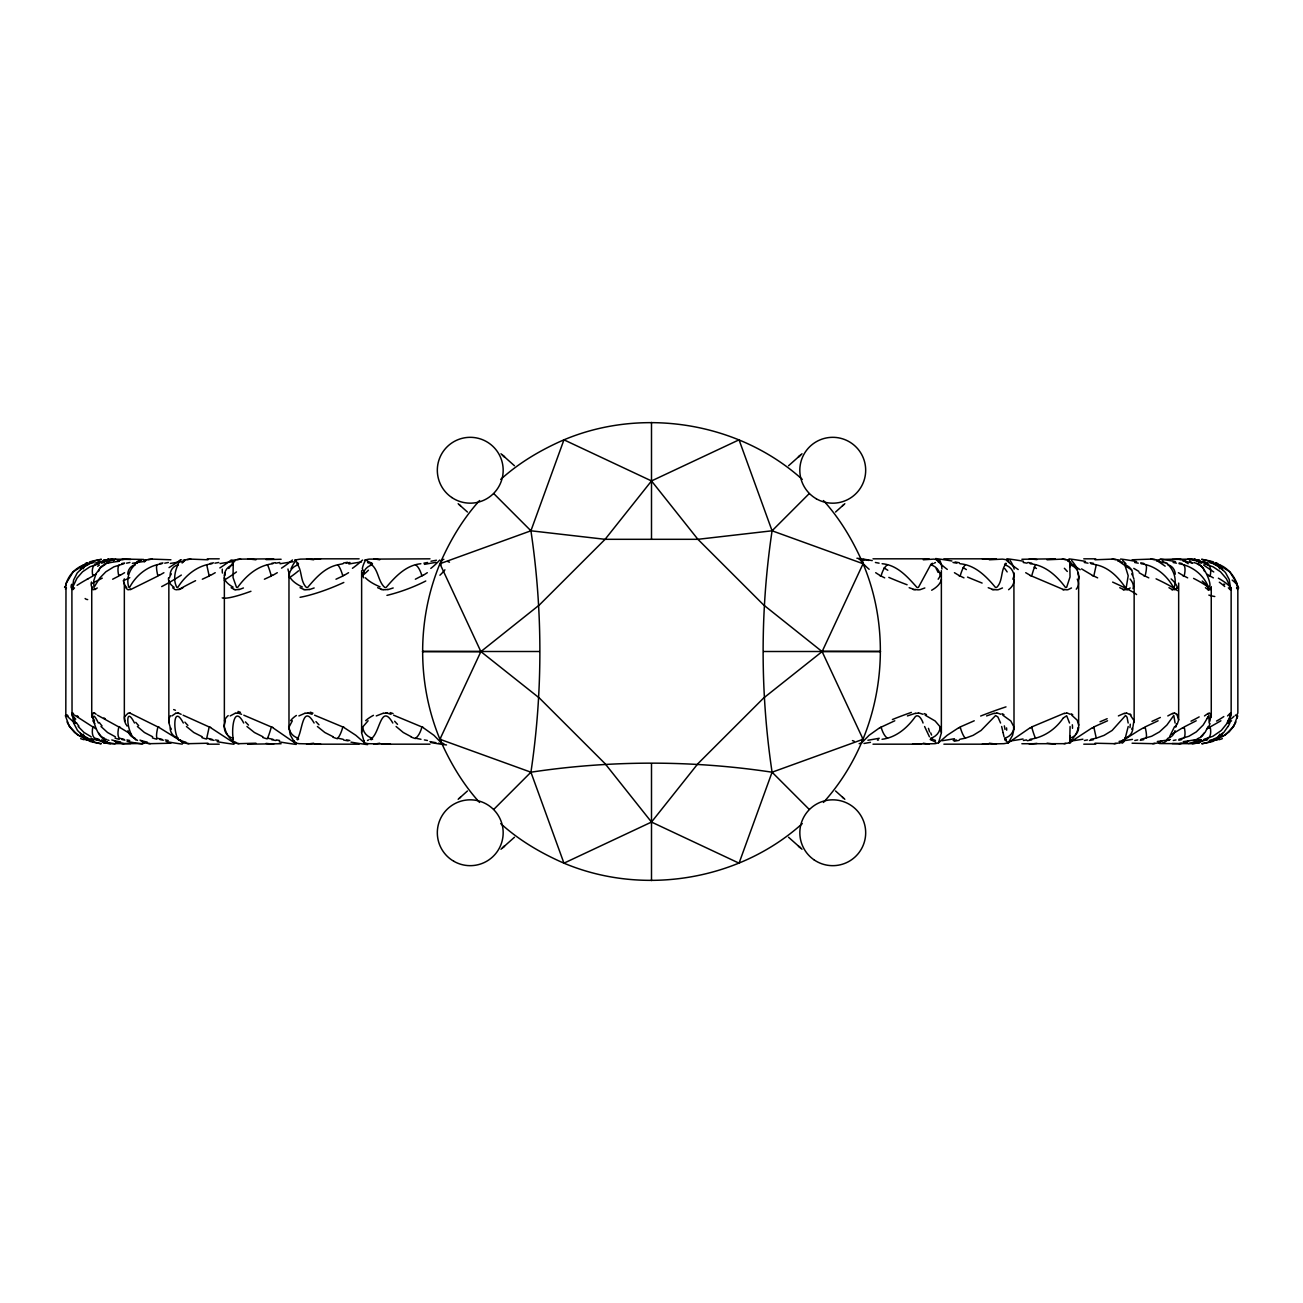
<?xml version="1.0" encoding="UTF-8"?>
<svg xmlns="http://www.w3.org/2000/svg" width="1303" height="1303" viewBox="0 0 1303 1303"><rect width="100%" height="100%" fill="white"/><g stroke="black" fill="none" stroke-linecap="round" stroke-linejoin="round"><path stroke-width="1.5" d="M91.731 717.09L91.747 586.578M124.339 719.907L124.339 583.06M170.139 726.96L168.853 722.546L168.853 580.519M289.087 572.701L289.022 575.405M390.428 744.176L368 743.671A119.941 62.674 90 0 1 364.449 742.791L361.631 732.856L361.631 570.681M802.273 823.61C738.85 880.763 642.493 896.252 563.955 863.172L530.924 772.207C542.862 692.284 542.862 610.716 530.924 530.793L563.955 439.828C642.493 406.748 738.85 422.237 802.273 479.39M479.553 802.453C462.744 783.95 449.91 762.125 439.925 739.273L480.888 651.598L539.361 604.983L605.097 539.312L651.5 480.937L739.045 439.828L772.076 530.793C760.138 610.716 760.138 692.284 772.076 772.207L739.045 863.172L651.5 822.063L605.097 763.688L539.361 698.017L480.888 651.598L439.925 563.727C449.91 540.875 462.744 519.05 479.553 500.547M982.299 744.176L1003.88 743.671A119.941 77.903 90 0 0 1008.294 742.791L1012.578 735.315L1014.011 728.963L1013.913 572.701M1070.545 739.29L1069.796 738.182A12.004 11.515 17.5 0 0 1078.64 726.96L1078.64 576.04A11.988 11.515 -17.5 0 0 1069.796 564.818L1070.545 563.727M1177.277 724.012L1178.661 719.891L1178.661 583.076M1231.14 587.962L1231.156 714.288L1230.944 713.262M1014.027 728.735L1013.978 727.611M1209.868 721.194L1211.024 715.2M168.853 722.546L168.983 720.787A49.693 18.665 3.8 0 1 170.514 715.705M71.893 587.718L72.04 715.933M361.631 732.416L362.462 727.611M1132.975 726.732L1133.952 720.543L1130.352 715.2M232.504 739.208L233.156 738.28A12.004 11.515 -17.5 0 1 224.36 726.96L224.36 576.04A11.988 11.515 17.5 0 1 233.204 564.818L232.504 563.808M1091.018 563.727L1096.263 564.818L1093.803 576.04L1097.647 577.864M1078.819 577.864L1078.689 579.216M1178.661 719.891L1177.163 715.2M224.197 725.185L225.419 720.787M1128.219 726.504L1125.58 736.781M1175.078 723.018L1173.791 715.445L1166.902 725.038L1159.475 731.895L1151.673 736.244L1141.005 739.273M71.844 714.288L72.056 713.262A11.808 1.873 70.6 0 1 72.756 713.946M1231.156 588.663L1231.026 589.559A12.264 1.987 69.3 0 1 1229.755 588.158M289.022 727.611L290.211 734.762L294.706 742.791A119.941 77.903 90 0 0 299.12 743.671L320.701 744.176M1013.978 575.405L1014.027 574.297M862.619 738.019L861.739 742.791A119.941 45.898 90 0 1 859.133 743.671M233.204 564.818L233.042 577.522L236.543 587.409A1.987 1.384 -77 0 0 237.732 587.278C246.153 575.584 257.994 565.323 272.864 563.727M1069.796 738.182L1070.089 726.504M1069.893 737.319L1070.056 735.967M1132.877 727.856A12.004 11.222 41.2 0 1 1124.733 738.182L1124.619 739.208A52.641 9.593 3.2 0 1 1124.587 739.941M211.982 563.727C197.486 565.486 185.449 575.193 177.892 587.278A1.987 1.156 -78.6 0 1 176.882 587.441C172.843 580.096 174.928 570.795 178.397 563.727M941.206 572.701L940.538 575.405M65.59 586.073L65.362 587.278M1237.622 715.738L1233.843 726.032L1225.537 734.778M178.267 564.818L178.283 564.72A11.988 11.222 41.2 0 0 170.123 575.144M1231.107 715.2L1229.462 718.963M65.411 587.05L65.671 585.617M1237.541 716.292L1237.166 718.051M91.813 715.933L93.165 713.262M1209.103 723.018L1208.989 715.445L1203.174 725.038L1196.284 731.895L1188.939 736.244L1179.036 739.273M1174.622 726.504L1169.54 736.781M65.639 585.813C67.772 574.949 76.828 566.3 87.464 563.727M224.491 575.405L225.289 572.701M1078.509 727.611L1076.881 732.188M65.753 585.308L66.355 583.076M65.981 587.962L65.818 714.744M1229.38 723.018L1230.488 715.461L1226.514 724.045L1221.318 730.462L1212.963 736.244L1204.053 739.273M66.453 582.816L73.196 571.805L84.141 564.818A11.988 7.427 70.2 0 0 80.558 569.72M1210.976 587.962L1210.047 589.559M169.374 577.864L170.139 576.04M1208.125 726.504L1205.194 732.188L1200.747 736.781M1236.466 715.933L1237.85 713.034L1237.834 589.95M65.427 589.119L65.85 588.19M1235.912 721.911L1235.439 723.018A41.24 33.911 16.3 0 1 1233.224 726.325M500.727 823.61C519.262 840.402 541.103 853.221 563.955 863.172L651.5 822.063L697.903 763.688L763.639 698.017L822.112 651.598L863.075 563.727C853.09 540.875 840.256 519.05 823.447 500.547M296.937 739.208C302.426 733.947 302.084 702.073 314.104 723.018M1006.144 563.727C1000.411 569.704 1003.18 581.057 996.811 587.278A1.987 1.596 74.4 0 1 995.476 587.425C986.257 576.366 975.23 565.046 959.92 563.727M1207.962 716.976L1207.311 718.328M1012.871 579.216L1013.913 576.04A11.988 11.532 14.1 0 0 1004.564 564.818M912.572 744.176L935 743.671A119.941 62.674 90 0 0 938.551 742.791L941.369 732.872L941.369 570.681M1227.931 726.504L1223.745 732.498L1218.419 736.781M1076.539 732.872L1075.789 734.224M170.595 575.177L171.328 573.841M1132.405 727.823L1131.655 729.191M233.156 738.28C231.511 730.429 233.612 703.539 243.694 723.018M125.365 715.933L128.02 713.262A11.808 5.179 68.7 0 1 129.502 713.327M1075.105 735.315L1074.389 736.39M1233.55 726.504L1229.12 731.895L1222.133 736.781M1176.56 725.136L1175.925 726.048M1074.014 736.928L1072.825 738.557M1063.004 718.328C1055.43 729.419 1043.491 737.563 1030.038 739.273M1063.215 718.051L1066.668 715.754L1069.519 723.018M1177.032 587.962L1175.225 589.624A12.264 5.391 67.2 0 1 1172.635 589.168M1071.978 739.632L1069.258 742.791A119.941 91.21 90 0 1 1064.095 743.671L1021.878 743.736M861.739 742.791L869.085 735.315L879.867 727.611M938.16 579.216L940.261 576.04A11.988 11.271 39.1 0 0 930.651 564.818L918.485 587.278A1.987 1.759 70 0 1 916.986 587.425C907.539 576.968 897.327 564.981 882.115 563.727M135.284 564.476L135.072 564.72A11.988 10.636 54.7 0 0 127.727 574.216M134.991 564.818C129.046 569.769 126.049 579.77 128.916 587.409A1.987 0.88 -79.6 0 0 129.697 587.262C136.163 575.014 148.005 565.649 161.914 563.727M292.344 720.787L289.087 726.96A12.004 11.532 14.1 0 0 298.436 738.182M823.447 802.453C880.795 738.98 896.301 642.379 863.075 563.727L772.076 530.793L697.903 539.312L605.097 539.312L530.924 530.793L439.925 563.727C416.895 619.316 416.895 683.684 439.925 739.273L530.924 772.207C610.765 760.138 692.235 760.138 772.076 772.207L863.075 739.273L822.112 651.598L763.639 604.983L697.903 539.312L651.5 480.937L563.955 439.828C541.103 449.779 519.262 462.598 500.727 479.39M72.952 589.624L74.499 587.962M1167.097 739.208L1168.009 738.182A12.004 10.636 54.7 0 0 1175.045 730.625M493.902 809.277L530.924 772.207M772.076 530.793L809.098 493.723M938.551 742.791L947.151 735.315L958.894 727.611M1123.219 739.632L1119.928 742.791A119.941 102.269 90 0 1 1114.13 743.671L1095.025 743.215M171.882 715.933L175.758 713.262M369.938 739.273C379.922 736.211 380.329 701.323 392.822 723.018M1230.179 713.262L1227.573 715.933M458.167 799.309L467.451 790.97M835.549 512.03L844.833 503.691M802.013 453.753L798.348 457.06L799.602 455.936M500.987 849.247L504.652 845.94L503.398 847.064M800.726 454.91L788.543 465.757M459.308 798.25L460.545 797.159M842.455 505.841L843.692 504.75M502.274 848.09L514.457 837.243M1008.294 742.791L1030.364 727.611M1161.592 740.69L1159.067 742.791A119.941 110.82 90 0 1 1152.78 743.671L1132.079 743.215M1130.157 587.962L1127.567 589.624M368.097 720.787L362.739 726.96A12.004 11.271 39.1 0 0 372.365 738.182M480.888 651.598L422.449 651.5L539.344 651.5M822.112 651.402L880.551 651.5L763.656 651.5M1069.258 742.791L1092.484 727.611M1188.483 740.69L1185.697 742.791A119.941 116.635 90 0 1 1179.101 743.671L1159.361 743.541M1231.563 720.787L1227.833 723.426M97.236 587.962L94.891 589.624M1119.928 742.791L1124.391 739.632M136.652 563.173L137.727 562.489M230.191 715.933L235.208 713.262M427.319 572.701L423.117 575.405M1159.067 742.791L1162.113 740.69M100.706 562.342L103.817 560.209A117.938 117.579 90 0 1 112.872 559.117L130.821 559.459M1204.493 715.933L1208.337 713.262M1125.173 739.094L1137.861 731.048M1185.697 742.791L1188.808 740.69M1225.178 735.022L1215.487 739.273M348.569 572.701L344.09 575.405M95.803 574.297L93.995 575.405M1207.164 728.735L1208.989 727.611M123.899 563.727L113.915 566.821L105.836 571.805L99.68 578.141L93.914 587.523L93.767 580.698L96.161 573.515L100.445 567.75L106.243 563.727M1071.489 587.962L1067.988 589.689A12.264 8.274 61.9 0 1 1064.242 589.363M124.583 572.701L120.055 575.405M1172.032 734.224L1182.929 727.611M277.295 572.701L272.62 575.405M1220.895 720.787L1210.129 726.96A12.004 5.961 72.1 0 1 1208.076 738.182M163.901 572.701L159.21 575.405M1138.627 730.576L1143.773 727.611M215.223 572.701L210.483 575.405M89.94 563.727L82.952 567.277L77.186 572.994L73.587 580.047L72.528 587.539L77.007 578.141L82.512 571.805L89.907 566.821L98.881 563.727M298.892 715.933L304.918 713.262M87.22 579.216L92.871 576.04A11.988 5.945 72.1 0 1 94.924 564.818M935.424 562.554L934.381 563.108M367.527 740.479L368.57 739.925M1167.797 715.933L1172.781 713.262M1196.724 739.29L1198.565 738.182A12.004 9.805 62.4 0 0 1203.956 733.28M423.003 575.242A36.305 30.963 11.4 0 1 421.814 575.877L415.348 579.216M1196.203 720.787L1184.15 726.96A12.004 4.332 73.4 0 1 1183.613 738.182M879.997 727.774A36.777 31.239 10.7 0 1 881.203 727.123L894.786 720.787M1002.479 587.962L998.31 589.689A12.264 9.414 57.1 0 1 994.059 589.412M930.651 564.818L933.029 563.727M112.644 579.216L118.85 576.04A11.988 4.332 73.4 0 1 119.387 564.818M182.762 587.962L178.82 589.689M376.274 715.933L383.163 713.262M1118.381 715.933L1124.375 713.262M1158.106 720.787L1145.06 726.96A12.004 2.606 74.2 0 1 1146.021 738.182M107.383 563.173L109.029 562.489M202.323 579.216L209.197 576.04L206.737 564.818M924.837 587.962L920.097 589.689A12.264 10.326 49.8 0 1 915.423 589.445M1213.028 739.29L1215.65 738.182A12.004 8.73 67.1 0 0 1219.885 734.094M130.381 589.689L157.94 576.04A11.988 2.606 74.2 0 1 156.979 564.818M1195.405 739.925L1194.053 740.479M264.395 579.216L271.333 576.04A11.988 1.01 74.5 0 0 267.441 564.818M335.979 579.216L342.836 576.04A11.988 2.801 74.1 0 0 337.607 564.818C324.789 567.636 315.847 577.734 307.785 587.278A1.987 1.58 -74.5 0 1 306.4 587.425C299.967 581.187 302.329 569.965 296.856 563.727M1107.55 720.787L1093.803 726.96L1096.279 738.182L1090.937 739.273M243.433 587.962L238.889 589.689M974.237 720.787L960.164 726.96A12.004 2.801 74.1 0 0 965.393 738.182L973.129 735.348L981.061 730.462L995.622 715.526L997.903 716.976L1000.574 723.018M986.566 715.933L994.14 713.262M314.153 587.962L309.12 589.689M907.409 715.933L915.504 713.262M393.18 587.962L387.789 589.689M91.519 563.173L93.686 562.489M1211.204 739.925L1209.428 740.479M923.29 559.785L933.811 559.117A117.938 61.616 -90 0 1 938.551 560.209M379.71 743.215L373.977 744.192M882.017 739.273C895.34 737.71 906.269 728.752 914.103 718.328C917.507 711.861 921.905 719.109 923.045 723.018M420.885 563.727C406.015 565.16 395.379 576.594 386.274 587.278A1.987 1.743 -70.2 0 1 384.76 587.425C377.544 581.171 378.652 568.32 369.971 563.727M1096.279 738.182L1104.113 735.348L1112.11 730.462L1125.58 715.461L1127.062 717.236L1128.17 723.018M1064.339 713.262L1031.667 726.96A12.004 1.01 74.5 0 0 1035.559 738.182M89.435 563.173L92.073 562.489M1213.207 739.925L1211.057 740.479M989.319 559.785L1002.398 559.117A117.938 76.6 -90 0 1 1008.294 560.209M313.681 743.215L306.563 744.192M101.194 563.173L104.24 562.489M1201.399 739.925L1198.907 740.479M337.607 564.818L343.08 563.727M965.393 738.182L959.822 739.273M126.505 563.173L129.893 562.489M1047.042 559.785L1062.336 559.117A117.938 89.679 90 0 1 1065.821 559.59M255.958 743.215L238.905 743.671A119.941 91.21 -90 0 1 237.179 743.41M1176.039 739.925L1173.286 740.479M164.748 563.173L168.364 562.489M1137.763 739.925L1134.815 740.479M423.898 563.173L427.596 562.489M1095.025 559.785L1112.176 559.117A117.938 100.559 90 0 1 1116.085 559.59M207.975 743.215L188.87 743.671A119.941 102.269 -90 0 1 186.915 743.41M877.456 740.137L878.597 739.925M214.962 563.173L218.757 562.489M1087.516 739.925L1084.438 740.479M275.943 563.173L279.787 562.489M346.158 563.173L349.986 562.489M956.321 739.925L955.148 740.137M1026.536 739.925L1023.409 740.479M954.366 740.267L953.21 740.479M1132.079 559.785L1150.663 559.117A117.938 108.963 90 0 1 1154.898 559.59M170.921 743.215L150.22 743.671A119.941 110.82 -90 0 1 148.102 743.41M266.056 559.606L281.122 559.264M1036.944 743.394L1029.321 744.176M1159.361 559.459L1176.87 559.117A117.938 114.68 90 0 1 1181.316 559.59M143.639 743.541L123.899 743.671A119.941 116.635 -90 0 1 121.684 743.41M1172.179 559.459L1190.128 559.117A117.938 117.579 -90 0 1 1199.183 560.209L1199.965 560.746M130.821 743.541L110.592 743.671A119.941 119.583 -90 0 1 103.817 742.791L100.738 740.69L103.817 742.791A119.941 119.583 90 0 0 110.592 743.671M1021.878 559.264L1055.381 558.808M281.122 743.736L247.619 744.192M237.179 559.59A117.938 89.679 90 0 1 240.664 559.117L273.679 558.824M1192.408 743.671A119.941 119.583 -90 0 0 1199.183 742.791L1202.148 740.69L1199.183 742.791A119.941 119.583 90 0 1 1192.408 743.671L1172.179 743.541M186.915 559.59A117.938 100.559 90 0 1 190.824 559.117L207.975 559.785M148.102 559.59A117.938 108.963 90 0 1 152.337 559.117L170.921 559.785M121.684 559.59A117.938 114.68 90 0 1 126.13 559.117L143.639 559.459M207.226 558.824L219.23 558.824M314.609 558.824L359.107 558.824M364.449 560.209A117.938 61.616 -90 0 1 369.205 559.117L429.99 558.824M873.01 558.824L929.023 558.808M943.893 558.824L988.391 558.824M1083.77 558.824L1095.774 558.824M982.299 558.824L996.437 558.808M207.226 744.176L219.23 744.176M314.609 744.176L359.107 744.176M382.072 744.176L429.99 744.176M873.01 744.176L920.928 744.176M943.893 744.176L988.391 744.176M1083.77 744.176L1095.774 744.176M294.706 560.209A117.938 76.6 -90 0 1 300.602 559.117L320.701 558.824M247.619 558.808L255.958 559.785M1055.381 744.192L1047.042 743.215M306.563 558.808L313.681 559.785M996.437 744.192L989.319 743.215M373.977 558.808L379.71 559.785M929.023 744.192L923.29 743.215M1029.321 558.824L1036.944 559.606M273.679 744.176L266.056 743.394M1023.213 562.489L1027.057 563.173M279.591 740.479L276.464 739.925M1084.243 562.489L1088.038 563.173M953.014 562.489L956.842 563.173M349.79 740.479L348.634 740.267M218.562 740.479L215.484 739.925M347.852 740.137L346.679 739.925M1134.636 562.489L1138.252 563.173M875.404 562.489L879.102 563.173M427.417 740.479L424.403 739.925M343.178 739.29L337.607 738.182A12.004 2.801 -74.1 0 0 342.836 726.96L314.593 715.2M168.185 740.479L165.237 739.925M1030.136 563.727C1045.283 565.16 1056.798 575.877 1065.479 587.409A1.987 1.384 76.9 0 0 1066.652 587.278L1070.04 576.92L1069.796 564.818M272.962 739.29L267.441 738.182A12.004 1.01 -74.5 0 0 271.333 726.96L243.824 715.2M420.983 739.29L415.494 738.182A12.004 4.512 -73.3 0 0 421.928 726.96L393.636 715.2M212.063 739.29L206.737 738.182L209.197 726.96L183.104 715.2M1173.107 562.489L1176.495 563.173M129.714 740.479L126.961 739.925M161.995 739.29L156.979 738.182A12.004 2.606 -74.2 0 1 157.94 726.96L130.235 713.262M1141.086 563.727C1155.207 565.518 1166.82 575.226 1173.449 587.409A1.987 0.896 79.6 0 0 1174.198 587.278C1177.081 579.004 1173.384 568.906 1167.032 563.727M1198.76 562.489L1201.806 563.173M104.093 740.479L101.601 739.925M1179.101 563.727C1191.691 565.795 1202.995 574.265 1207.995 586.073C1214.233 590.112 1204.428 563.401 1196.757 563.727M123.964 739.29L119.387 738.182A12.004 4.332 -73.4 0 1 118.85 726.96L97.464 715.2M387.512 713.262L391.03 714.288M915.406 589.738L914.136 589.396M308.876 713.262L312.134 714.288M1210.927 562.489L1213.565 563.173M91.943 740.479L89.793 739.925M383.082 589.738L381.909 589.396M1204.119 563.727L1213.093 566.821L1220.488 571.789L1226.4 578.76L1230.521 587.49L1229.185 579.395L1225.439 572.506L1220.031 567.261L1213.06 563.727M98.947 739.29L94.924 738.182A12.004 5.961 -72.1 0 1 92.871 726.96L74.662 715.2M994.059 589.738L992.886 589.396M1096.263 564.818C1108.951 567.554 1118.251 577.164 1125.303 587.409A1.987 1.156 78.5 0 0 1126.281 587.278L1128.186 575.747L1124.684 564.394M238.661 713.262L241.592 714.288M304.837 589.738L303.794 589.396M1064.274 589.738L1063.232 589.396M1209.314 562.489L1211.481 563.173M93.572 740.479L91.796 739.925M1215.536 563.727C1226.791 565.372 1236.645 578.092 1237.589 587.05M87.513 739.273L77.822 735.022M913.191 589.119L909.152 587.718M235.143 589.738L234.263 589.396M178.625 713.262L181.15 714.288M1124.31 589.738L1123.43 589.396M992.006 589.119L988.228 587.718M381.062 589.119L377.642 587.718M262.962 736.781L254.411 732.498L246.951 726.504M1062.45 589.119L1031.667 576.04A11.988 1.01 -74.5 0 1 1035.559 564.818M202.274 736.781L193.772 732.498L186.443 726.504M89.972 739.273L82.447 735.348L77.512 730.462L73.62 723.018L72.545 715.445L75.867 723.018M1193.971 562.489L1195.617 563.173M333.21 736.781L324.822 732.498L317.411 726.504M108.947 740.479L107.595 739.925M152.663 736.781L144.421 732.498L137.401 726.504M923.029 714.288L919.837 713.262A13.291 11.45 -59.5 0 0 918.452 712.92M411.276 736.781L403.278 732.498L396.096 726.504M115.332 736.781L107.546 732.498L100.999 726.504M933.062 739.29L930.635 738.182A12.004 11.271 -39.1 0 0 940.261 726.96L935.131 720.982L925.195 715.2M1122.763 589.119L1119.749 587.718M87.545 738.28L87.35 738.182A12.004 8.73 -67.1 0 1 83.115 734.094M1000.899 714.288L998.082 713.262A13.291 10.391 -65.5 0 0 996.828 712.92M91.194 736.781L84.06 732.498L78.164 726.504M963.959 577.864L960.164 576.04A11.988 2.801 -74.1 0 1 965.393 564.818M1148.79 577.864L1145.06 576.04A11.988 2.606 -74.2 0 0 1146.021 564.818M884.688 577.864L881.072 576.04A11.988 4.512 -73.3 0 1 887.506 564.818M368.619 563.108L367.576 562.554M934.43 739.925L935.473 740.479M1187.668 577.864L1184.15 576.04A11.988 4.332 -73.4 0 0 1183.613 564.818M1174.997 713.262L1176.365 714.288M80.867 736.781L74.548 732.498L69.45 726.504M1092.517 575.405L1081.555 568.89M210.516 727.611L233.742 742.791A119.941 91.21 90 0 0 238.921 743.671M1030.38 575.405L1025.705 572.701M272.653 727.611L294.706 742.791M300.065 587.718L303.045 589.119A31.207 21.288 -30.8 0 0 303.648 589.591M1143.79 575.405L1139.099 572.701M1002.805 715.2L1010.835 720.982L1013.913 726.96A12.004 11.532 -14.1 0 1 1004.564 738.182L1006.177 739.29M159.243 727.611L177.843 739.094M1171.462 589.119L1168.954 587.718M1070.186 714.288L1067.792 713.262A13.291 9.088 -69.3 0 0 1066.717 712.936M958.91 575.405L954.431 572.701M106.276 739.273C95.624 740.739 87.741 700.542 98.36 723.018M344.106 727.611L355.849 735.315L364.449 742.791M1182.945 575.405L1178.417 572.701M120.088 727.611L130.968 734.224M94.663 713.262L96.194 714.288M1213.354 577.864L1210.129 576.04A11.988 5.961 -72.1 0 0 1208.076 564.818M1165.273 562.489L1166.348 563.173M137.548 740.413L136.782 739.925M879.883 575.405L875.681 572.701M423.133 727.611L433.915 735.315L441.261 742.791A119.941 45.898 90 0 0 443.867 743.671M1209.005 575.405L1207.197 574.297M94.011 727.611L95.852 728.735M231.136 587.718L233.612 589.119A31.207 19.203 -37.1 0 0 234.117 589.559M1071.75 715.2L1077.141 720.119L1078.819 725.136M75.037 723.344L66.078 715.2M114.192 740.69L117.303 742.791A119.941 116.635 90 0 0 123.899 743.671M140.887 740.69L143.933 742.791A119.941 110.82 90 0 0 150.22 743.671M1129.147 714.288L1127.242 713.262A13.291 7.557 -71.7 0 0 1126.362 712.969M178.609 739.632L183.071 742.791A119.941 102.269 90 0 0 188.87 743.671M77.463 734.778L69.157 726.032L65.345 715.624M1205.422 587.718L1207.376 589.119M117.303 742.791L114.517 740.69M1209.835 713.262L1210.65 714.288A45.719 15.864 -22.5 0 1 1210.796 715.298M143.933 742.791L141.408 740.69M172.696 587.832L174.472 589.119A31.207 16.63 -42 0 0 174.879 589.51M135.984 739.273C127.173 736.928 123.801 701.91 134.486 723.018M514.457 465.757L502.274 454.91M788.543 837.243L799.602 847.064M799.195 846.722L800.726 848.09M503.398 455.936L504.652 457.06L500.987 453.753M835.549 790.97L843.692 798.25M459.308 504.75L467.451 512.03M798.348 845.94L802.013 849.247M842.455 797.159L844.833 799.309M458.167 503.691L460.545 505.841M183.071 742.791L179.781 739.632M72.821 713.262L73.782 714.288M1230.162 589.738L1228.371 587.832M493.902 493.723L530.924 530.793M772.076 772.207L809.098 809.277M233.742 742.791L231.022 739.632M1167.928 564.72L1168.009 564.818A11.988 10.636 -54.7 0 1 1175.273 574.216M94.077 722.546L94.81 723.426M183.316 723.018C172.762 702.92 173.218 733.166 178.397 739.273M125.87 587.832L127.075 589.119A31.207 13.665 -45.6 0 0 127.401 589.445L127.971 589.738A12.264 5.049 -67.5 0 0 130.495 588.972M230.175 738.557L228.986 736.928M126.472 725.185L127.091 726.064M929.414 736.781L924.593 726.504M228.611 736.39L227.895 735.315M363.781 577.864L362.739 576.04A11.988 11.271 -39.1 0 1 372.365 564.818M92.594 589.119L91.992 587.832M92.871 720.787L93.425 721.667M227.227 734.224L226.461 732.856M1236.889 587.718L1237.703 589.493M1131.672 573.841L1132.405 575.177M171.344 729.191L170.595 727.823M125.902 724.305L124.437 720.787M1237.15 588.19L1237.638 589.298M226.119 732.188L224.491 727.611M1132.861 576.04L1133.985 579.216M67.088 721.911L67.561 723.018A41.24 33.911 -16.3 0 0 69.776 726.325M1077.711 572.701L1078.509 575.405M362.462 575.405L361.794 572.701M940.538 727.611L941.369 732.416M1236.547 582.816L1229.804 571.805L1218.859 564.818A11.988 7.427 -70.2 0 1 1222.442 569.72M289.527 577.864L289.087 576.04A11.988 11.532 -14.1 0 1 298.436 564.818M1236.661 583.141L1237.541 586.692M1004.027 736.781L1003.131 732.823M441.261 742.791L440.381 738.019M1001.649 726.504L1003.066 732.498M1124.717 564.72L1124.733 564.818A11.988 11.222 -41.2 0 1 1132.877 575.144M1070.024 566.821L1069.893 565.697M1124.668 564.248L1124.619 563.808A52.185 9.544 -3 0 0 1124.603 563.157M1211.253 586.562L1211.269 717.09M1134.147 580.519L1134.147 722.481M651.5 422.449L651.5 539.344M651.5 763.656L651.5 880.551M288.973 574.297L288.989 728.735M438.899 743.28A65.883 5.326 -11.7 0 1 438.85 742.987M446.489 744.941A65.883 8.372 12.6 0 1 430.853 742.563M449.486 562.179A65.378 4.267 13.9 0 1 447.776 561.56M440.805 564.981A61.339 32.559 -14.9 0 1 441.994 560.16M439.648 560.095A61.339 30.555 -17.8 0 1 430.788 568.417M424.436 564.362A65.378 5.684 -11.6 0 1 435.984 562.359M441.261 560.209A117.938 45.133 -90 0 1 443.867 559.329M364.254 742.824A65.883 7.346 -10.8 0 1 364.286 741.032M367.609 744.632A65.883 10.505 11.4 0 1 350.979 742.14M362.267 727.383A36.777 15.457 55.2 0 1 362.576 726.748M415.38 738.573A44.921 42.38 -66.1 0 1 411.178 737.026M435.805 742.677A52.641 1.352 10.9 0 1 429.941 741.619M371.029 739.762A52.723 7.183 -7.9 0 1 372.642 739.143M397.529 724.354A41.24 21.255 50.4 0 1 394.63 721.211M444.926 569.818A59.401 30.506 -16.1 0 1 439.925 575.209M415.494 564.818A11.988 4.512 73.3 0 1 421.928 576.04M372.511 563.857A52.201 7.15 7.7 0 1 371.094 563.319M372.121 563.303A65.378 6.678 13.2 0 1 366.86 560.697M365.606 560.127A61.339 30.067 -20.1 0 0 362.299 568.776A59.401 30.392 4.7 0 0 364.335 572.408M362.495 560.046A61.339 27.64 -22.3 0 1 352.445 568.287M348.878 563.987A65.378 7.671 -10.7 0 1 361.403 561.951M430.984 561.235A52.185 1.173 -10.9 0 1 436.456 560.241M365.687 720.657A49.693 18.03 -7.1 0 1 373.44 715.331M383.212 713.392A11.808 10.001 52 0 1 386.046 713.213M386.03 712.871A13.291 11.434 59.6 0 1 387.528 713.083M390.183 712.594A45.719 13.714 24.7 0 1 393.05 713.572M422.058 726.781A36.679 31.581 -13.2 0 1 423.263 727.449M425.772 580.991A49.693 13.03 -20.4 0 1 386.942 595.373M387.757 589.331A12.264 10.163 -51.6 0 1 383.115 589.591M381.763 589.624A31.207 22.851 -22.7 0 1 380.899 589.314M380.069 586.855A49.595 18.34 7.4 0 1 365.426 577.799M362.934 575.812A36.305 14.903 -57.5 0 1 362.69 575.144M295.944 742.531A65.883 9.186 -9.7 0 1 294.234 740.674M296.27 744.42A65.883 12.378 9.8 0 1 279.265 741.863M288.663 727.172A36.777 10.978 57.1 0 1 288.777 726.553M337.444 738.736A44.921 43.993 -48.5 0 1 333.014 737.237M348.194 740.87A52.641 2.899 10.5 0 1 343.634 740.055M297.459 739.827A52.723 8.225 -6.6 0 1 298.599 739.192M318.974 724.794A41.24 25.262 46.3 0 1 315.961 721.585M368.44 570.209A59.401 27.917 -21 0 1 361.729 576.138M343.959 575.209A36.305 31.174 -3.5 0 1 342.705 575.845M298.517 563.808A52.201 8.144 6.4 0 1 297.507 563.254M297.736 562.88A65.378 8.909 12.1 0 1 294.967 560.274M291.074 568.645A61.339 26.826 -24.4 0 1 296.253 560.095M292.475 559.997A61.339 24.04 -26.2 0 1 281.546 568.141M280.064 563.743A65.378 9.463 -9.5 0 1 293.224 561.707M343.52 563.01A52.185 2.704 -10.6 0 1 347.51 562.293M290.634 720.706A49.693 18.714 -3.5 0 1 296.384 715.461M304.967 713.36A11.808 9.105 59.1 0 1 307.541 713.23M307.508 712.855A13.291 10.375 65.6 0 1 308.876 713.05M310.277 712.187A45.719 10.685 27 0 1 312.964 713.148M342.966 726.748A36.679 31.858 2.3 0 1 344.253 727.4M343.813 582.457A49.693 10.261 -22.4 0 1 300.065 597.295M309.12 589.298A12.264 9.186 -58.3 0 1 304.886 589.624M302.361 587.018A49.595 19.04 3.7 0 1 290.374 577.832M289.445 575.568A36.305 10.359 -59.2 0 1 289.413 574.9M288.989 572.717A59.401 30.669 -0.7 0 1 287.963 569.004M235.957 742.335A65.883 10.782 -8.3 0 1 232.39 740.43M234.019 744.241A65.883 13.958 8 0 1 217.145 741.668M223.807 726.634A36.777 6.238 58.3 0 1 223.725 726.064M267.245 738.899A44.921 44.514 1.5 0 1 262.701 737.449M275.878 740.495A52.641 4.365 9.9 0 1 271.741 739.746M232.732 739.892A52.723 9.056 -5.1 0 1 233.351 739.241M248.515 725.119A41.24 28.633 40.6 0 1 245.453 721.895M298.55 570.795A59.401 24.643 -25.1 0 1 289.673 577.538M272.49 575.177A36.305 30.604 -17.9 0 1 271.203 575.796M233.318 563.776A52.201 8.942 4.9 0 1 232.748 563.205M232.83 562.619A65.378 10.929 10.8 0 1 232.7 559.997M228.807 568.499A61.339 22.933 -28 0 1 235.696 560.046M231.348 559.915A61.339 19.854 -29.2 0 1 219.865 567.929M220.028 563.564A65.378 11.027 -8.1 0 1 233.481 561.544M233.742 560.209A117.938 89.679 -90 0 1 240.664 559.117M271.692 563.319A52.185 4.17 -10 0 1 275.291 562.652M224.507 720.738A49.693 18.926 0.1 0 1 228.188 715.591M235.24 713.327A11.808 7.981 63.6 0 1 237.504 713.246M237.439 712.855A13.291 9.072 69.3 0 1 238.644 713.034M238.026 711.438A45.719 7.411 28.6 0 1 240.452 712.35M271.464 726.699A36.679 31.353 17.5 0 1 272.783 727.367M250.942 591.285A49.693 7.232 -23.9 0 1 222.227 597.865M238.905 589.233A12.264 7.997 -62.7 0 1 235.175 589.656M233.156 587.164A49.595 19.268 0 0 1 224.214 577.864M225.126 574.932A36.305 5.554 -60.3 0 1 225.305 574.232M222.422 573.043A59.401 30.197 -6.1 0 1 222.308 569.15M185.922 742.173A65.883 12.134 -6.8 0 1 180.482 740.234M182.29 744.111A65.883 15.18 6 0 1 166.018 741.505M206.542 739.045A44.921 43.944 49.8 0 1 201.981 737.661M214.018 740.332A52.641 5.717 9 0 1 210.19 739.599M178.397 739.941A52.723 9.675 -3.5 0 1 178.478 739.273M178.267 738.182A12.004 11.222 -41.2 0 1 170.123 727.856M187.909 725.396A41.24 31.305 32.9 0 1 184.896 722.139M236.462 571.919A59.401 20.767 -28.4 0 1 224.23 580.128M210.353 575.128A36.305 29.285 -30 0 1 209.083 575.763M178.462 563.743A52.201 9.528 3.3 0 1 178.397 563.157M178.658 562.424A65.378 12.672 9.1 0 1 181.182 559.818M182.127 563.01A61.339 18.47 -30.8 0 1 185.401 559.981M180.628 559.818A61.339 15.18 -31.5 0 1 169.015 567.619M170.351 563.433A65.378 12.313 -6.5 0 1 183.772 561.414M183.071 560.209A117.938 100.559 -90 0 1 190.824 559.117M210.19 563.45A52.185 5.521 -9.1 0 1 213.513 562.815M175.775 713.295A11.808 6.662 66.7 0 1 177.664 713.278M177.583 712.855A13.291 7.541 71.8 0 1 178.592 713.002M173.69 709.581A45.719 3.942 29.6 0 1 175.433 710.265M209.311 726.667A36.679 30.083 30.1 0 1 210.646 727.318M179.472 589.168A49.693 4.023 -24.8 0 1 195.58 580.682M178.869 589.135A12.264 6.613 -65.6 0 1 175.726 589.689M174.13 587.311A49.595 19.024 -3.8 0 1 168.527 577.897M147.158 742.042A65.883 13.177 -5 0 1 139.942 740.088M142.32 743.98A65.883 16.027 3.8 0 1 127.075 741.358M156.8 739.192A44.921 42.282 66.6 0 1 152.353 737.873M163.347 740.234A52.641 6.938 8 0 1 159.846 739.518M135.805 739.99A52.723 10.049 -1.8 0 1 135.317 739.322M134.991 738.182A12.004 10.636 -54.7 0 1 127.955 730.625M138.688 725.641A41.24 33.194 22.9 0 1 135.789 722.351M181.329 575.063A59.401 16.369 -31 0 1 161.67 586.594M159.096 575.079A36.305 27.249 -39.2 0 1 157.842 575.731M135.333 563.71A52.201 9.87 1.6 0 1 135.756 563.124M136.424 562.277A65.378 14.105 7.3 0 1 141.538 559.671M144.258 561.821A61.339 13.551 -32.9 0 1 146.653 559.867M141.636 559.622A61.339 10.131 -33.2 0 1 135.545 563.727M132.352 563.319A65.378 13.307 -4.7 0 1 145.415 561.3M143.933 560.209A117.938 108.963 -90 0 1 152.337 559.117M159.878 563.515A52.185 6.743 -8.1 0 1 162.908 562.896M125.251 720.82A49.693 17.965 7.4 0 1 124.762 715.836M129.388 712.839A13.291 5.815 73.3 0 1 130.17 712.953M158.038 726.618A36.679 28.063 39.8 0 1 159.357 727.286M126.766 587.474A49.595 18.323 -7.5 0 1 124.322 578.858M120.642 741.928A65.883 13.893 -3.1 0 1 111.797 739.957M115.039 743.866A65.883 16.499 1.5 0 1 101.227 741.228M119.241 739.338A44.921 39.595 73.5 0 1 115.022 738.084M124.909 740.169A52.641 7.981 6.7 0 1 121.782 739.469M105.999 740.023A52.723 10.18 0 0 1 104.924 739.355M104.435 738.182A12.004 9.805 -62.4 0 1 99.044 733.28M102.025 725.869A41.24 34.285 10.6 0 1 99.337 722.562M87.692 599.592A59.401 11.564 -32.8 0 1 85.118 598.5M119.99 575.03A36.305 24.545 -46 0 1 118.785 575.665M98.474 571.463A11.988 9.805 62.4 0 1 104.435 564.818M104.957 563.678A52.201 9.968 -0.2 0 1 105.885 563.075M107.074 562.147A65.378 15.196 5.2 0 1 114.664 559.541M118.084 561.463A61.339 8.307 -34.3 0 1 120.527 559.639M115.658 559.117A61.339 4.837 -34.1 0 1 113.377 560.665M106.976 563.205A65.378 13.958 -2.8 0 1 119.371 561.202M117.303 560.209A117.938 114.68 -90 0 1 126.13 559.117M121.83 563.564A52.185 7.802 -6.8 0 1 124.534 562.961M94.582 720.868A49.693 16.809 10.7 0 1 92.106 715.966M93.132 713.197A11.808 3.567 69.9 0 1 94.207 713.441M94.06 712.855A13.291 3.958 74.3 0 1 94.582 712.888M105.299 718.816A45.719 3.192 29.7 0 1 103.947 717.937M118.915 726.569A36.679 25.343 46.8 0 1 120.169 727.221M123.166 580.877A49.693 2.606 -25.1 0 1 129.779 577.685M95.005 588.614A12.264 3.372 -68.8 0 1 93.132 589.738L92.888 589.493A31.207 10.359 -48.2 0 1 92.692 589.021M92.204 587.653A49.595 17.167 -10.9 0 1 91.487 582.001M107.058 741.83A65.883 14.268 -1.1 0 1 96.78 739.843M101.113 743.769A65.883 16.548 -0.9 0 1 89.093 741.114M94.81 739.518A44.921 35.914 77.1 0 1 90.933 738.345M99.565 740.12A52.641 8.828 5.2 0 1 96.878 739.42M89.679 740.071A52.723 10.049 1.8 0 1 88.05 739.387M78.864 726.097A41.24 34.513 -3 0 1 76.454 722.758M93.963 574.965A36.305 21.239 -50.9 0 1 92.855 575.6M83.115 568.906A11.988 8.73 67.1 0 1 87.35 564.818M88.099 563.645A52.201 9.821 -1.9 0 1 89.516 563.043M91.308 562.033A65.378 15.913 3 0 1 101.162 559.443M106.309 560.257A61.339 2.85 -34.9 0 1 108.279 558.857M94.891 563.124A65.378 14.284 -0.8 0 1 106.309 561.104M103.817 560.209A117.938 117.579 -90 0 1 112.872 559.117M96.927 563.613A52.185 8.665 -5.4 0 1 99.256 563.01M75.753 719.158A49.693 15.245 13.7 0 1 73.343 716.129M72.496 713.002A13.291 1.987 74.9 0 1 72.707 712.855M78.343 716.748A45.719 6.694 28.8 0 1 77.219 715.77M92.871 726.504A36.679 22.021 51.8 0 1 94.044 727.155M91.699 583.663A49.693 5.864 -24.4 0 1 102.253 578.157M73.473 587.36A12.264 1.612 -69.4 0 1 72.186 589.298A31.207 6.792 -49.9 0 1 72.186 588.793M71.242 587.881A49.595 15.571 -13.9 0 1 71.616 584.298M106.765 741.716A65.883 14.3 0.9 0 1 95.266 739.729M100.901 743.655A65.883 16.19 -3.2 0 1 91.699 741.244M84.109 739.713A44.921 31.37 79.2 0 1 80.672 738.654M84.141 738.182A12.004 7.427 -70.1 0 1 80.558 733.28M87.904 740.071A52.641 9.463 3.6 0 1 85.689 739.387M87.285 740.12A52.723 9.675 3.5 0 1 85.118 739.436M85.167 563.596A52.201 9.43 -3.6 0 1 87.057 562.994M89.484 561.919A65.378 16.239 0.7 0 1 101.357 559.329M99.37 565.079A61.339 2.687 -35 0 1 97.644 566.268M97.334 562.603A61.339 5.994 -33.9 0 1 98.344 561.87M97.562 562.733A65.378 14.235 1.2 0 1 106.569 561.023M85.754 563.629A52.185 9.316 -3.8 0 1 87.676 563.043M68.033 715.966A45.719 10.017 27.3 0 1 67.3 714.972M77.072 585.34A49.693 8.974 -23.1 0 1 88.132 578.744M66.258 588.353A31.207 3.078 -50.8 0 1 66.453 587.979M64.58 587.36A49.595 13.616 -16.6 0 1 64.792 586.806M90.2 740.039A52.641 9.87 2 0 1 88.848 739.518M85.167 739.29A44.921 26.027 80.5 0 1 84.5 739.029M89.076 563.433A52.185 9.74 -2.1 0 1 90.021 563.075M1065.821 743.41A119.941 91.21 -90 0 1 1064.079 743.671M1116.085 743.41A119.941 102.269 -90 0 1 1114.13 743.671M1154.898 743.41A119.941 110.82 -90 0 1 1152.78 743.671M1205.405 740.039A65.883 14.268 1.1 0 1 1195.942 741.83M1213.907 741.114A65.883 16.548 0.9 0 1 1201.887 743.769M1214.608 739.534A52.723 10.049 -1.8 0 1 1213.321 740.071M1213.484 563.043A52.201 9.821 1.9 0 1 1214.396 563.417M1201.838 559.443A65.378 15.913 -3 0 1 1210.634 561.658M1194.721 558.857A61.339 2.85 34.9 0 1 1195.209 559.199M1196.691 561.104A65.378 14.284 0.8 0 1 1208.109 563.124M1190.128 559.117A117.938 117.579 90 0 1 1199.183 560.209M1215.65 564.818A11.988 8.73 -67.1 0 1 1219.885 568.906M1181.316 743.41A119.941 116.635 -90 0 1 1179.101 743.671M1207.734 739.729A65.883 14.3 -0.9 0 1 1196.235 741.716M1212.034 740.984A65.883 16.19 3.2 0 1 1202.099 743.655M1222.328 738.654A44.921 31.37 -79.2 0 1 1218.891 739.713M1222.442 733.28A12.004 7.427 70.1 0 1 1218.859 738.182M1217.311 739.387A52.641 9.463 -3.6 0 1 1215.096 740.071M1217.882 739.436A52.723 9.675 -3.5 0 1 1215.715 740.12M1215.943 562.994A52.201 9.43 3.6 0 1 1217.833 563.596M1201.643 559.329A65.378 16.239 -0.7 0 1 1213.516 561.919M1213.761 571.968A61.339 2.687 35 0 1 1203.63 565.079M1204.656 561.87A61.339 5.994 33.9 0 1 1208.695 564.802M1196.431 561.023A65.378 14.235 -1.2 0 1 1206.611 563.026M1215.324 563.043A52.185 9.316 3.8 0 1 1217.246 563.629M1234.022 716.308A49.693 13.307 -16.3 0 1 1228.094 720.982M1235.7 714.972A45.719 10.017 -27.3 0 1 1235.342 715.477M1223.859 584.005A49.693 8.974 23.1 0 1 1224.706 584.542M1236.547 587.979A31.207 3.078 50.8 0 1 1236.742 588.353M1232.182 580.096A49.595 13.616 16.6 0 1 1238.632 588.174M1195.682 739.615A65.883 13.975 -2.8 0 1 1183.254 741.619M1196.187 740.853A65.883 15.441 5.4 0 1 1188.613 743.524M1209.021 728.051A36.777 21.271 -50.5 0 1 1210.145 727.4M1218.5 739.029A44.921 26.027 -80.5 0 1 1215.601 739.941M1214.494 739.371A52.641 9.87 -2 0 1 1212.8 740.039M1206.79 739.469A52.723 9.072 -5.1 0 1 1204.119 740.185M1229.755 723.181A41.24 32.461 27.6 0 1 1228.045 726.569M1204.412 562.945A52.201 8.812 5.2 0 1 1206.741 563.564M1187.75 559.231A65.378 16.157 1.6 0 1 1201.366 561.805M1188.206 563.71A61.339 8.144 34.3 0 1 1184.378 561.088M1189.606 560.909A61.339 11.255 32.9 0 1 1192.766 563.368M1182.88 560.925A65.378 13.844 -3.2 0 1 1191.577 562.912M1176.87 559.117A117.938 114.68 -90 0 1 1185.697 560.209M1212.979 563.075A52.185 9.74 2.1 0 1 1214.445 563.662M1223.826 716.552A49.693 11.027 -18.5 0 1 1216.562 721.064M1229.771 714.924A11.808 1.612 -70.7 0 1 1230.537 713.783M1230.602 713.49A13.291 2.02 -74.9 0 1 1230.683 714.028M1230.472 714.565A45.719 13.095 -25.2 0 1 1230.162 715.559M1219.315 582.229A49.693 11.874 21.3 0 1 1224.706 586.497M1218.37 578.19A49.595 11.304 18.9 0 1 1231.4 588.581M1210.112 576.48A36.305 21.939 52 0 1 1208.972 575.845M1170.371 739.501A65.883 13.291 -4.7 0 1 1157.325 741.505M1166.739 740.707A65.883 14.3 7.5 0 1 1161.69 743.394M1183.01 727.986A36.777 24.643 -45.7 0 1 1184.215 727.335M1200.649 739.534A44.921 20.066 -81.4 0 1 1198.402 740.185M1197.783 739.338A52.641 10.017 -0.2 0 1 1196.643 740.006M1181.919 739.534A52.723 8.241 -6.6 0 1 1178.792 740.251M1209.998 723.442A41.24 30.213 36.6 0 1 1208.712 726.846M1179.15 562.88A52.201 7.981 6.6 0 1 1181.902 563.515M1160.533 559.134A65.378 15.685 3.9 0 1 1175.518 561.691M1165.175 566.154A61.339 13.405 33 0 1 1157.227 560.681M1162.309 560.632A61.339 16.222 31.1 0 1 1164.996 562.961M1156.364 560.827A65.378 13.128 -5.1 0 1 1163.384 562.815M1150.663 559.117A117.938 108.963 -90 0 1 1159.067 560.209M1196.757 563.108A52.185 9.919 0.4 0 1 1197.734 563.694M1198.565 564.818A11.988 9.805 -62.4 0 1 1204.526 571.463M1199.167 716.894A49.693 8.486 -20.2 0 1 1191.007 721.178M1208.174 714.044A11.808 3.323 -70.1 0 1 1209.331 713.278A13.291 3.974 -74.3 0 1 1209.754 713.507M1202.197 581.024A49.693 14.463 19 0 1 1208.304 587.36M1209.933 589.738A12.264 3.73 68.6 0 1 1208.125 588.923M1208.5 590.373A31.207 4.512 50.6 0 1 1208.125 590.161M1193.581 578.385A49.595 8.73 20.6 0 1 1210.552 589.249M1184.085 576.415A36.305 25.246 47 0 1 1182.863 575.779M1214.787 596.513A59.401 8.909 30 0 1 1208.858 595.096M1132.47 739.371A65.883 12.297 -6.5 0 1 1119.098 741.374M1124.359 740.544A65.883 12.818 9.4 0 1 1121.981 743.231M1143.887 727.937A36.777 27.396 -39 0 1 1145.158 727.286M1169.198 740.185A44.921 13.6 -81.9 0 1 1167.716 740.332M1167.553 739.306A52.641 9.935 1.5 0 1 1166.983 739.974M1143.855 739.599A52.723 7.199 -7.9 0 1 1140.304 740.348M1176.544 723.768A41.24 27.216 43.3 0 1 1175.729 727.204M1140.744 562.798A52.201 6.938 7.9 0 1 1143.855 563.433M1120.629 559.02A65.378 14.822 6 0 1 1136.591 561.56M1131.802 569.997A61.339 18.323 30.9 0 1 1117.974 560.534M1122.665 560.485A61.339 20.815 28.6 0 1 1126.004 563.89M1117.551 560.713A65.378 12.069 -6.9 0 1 1122.746 562.684M1112.176 559.117A117.938 100.559 -90 0 1 1119.928 560.209M1167.048 563.14A52.185 9.854 -1.3 0 1 1167.537 563.71M1160.354 717.464A49.693 5.733 -21.4 0 1 1151.95 721.373M1172.7 713.8A11.808 4.951 -68.9 0 1 1174.264 713.197M1174.312 713.002A13.291 5.847 -73.3 0 1 1174.948 713.36M1176.853 714.093A45.719 18.226 -19.1 0 1 1177.456 715.103M1171.12 578.923A49.693 16.711 16.2 0 1 1177.44 588.044M1172.439 590.064A31.207 8.193 49.4 0 1 1171.886 589.819M1156.07 578.825A49.595 5.929 21.9 0 1 1177.537 590.65M1144.962 576.366A36.305 27.917 39.9 0 1 1143.676 575.731M1138.887 571.414A59.401 4.202 30.9 0 1 1133.773 568.369M1082.923 739.208A65.883 10.994 -8.1 0 1 1069.551 741.212M1070.024 740.332A65.883 11.01 11 0 1 1070.366 743.019M1092.631 727.888A36.777 29.48 -29.9 0 1 1093.934 727.237M1125.173 739.176A44.921 6.808 -82.2 0 1 1124.733 738.133M1093.429 739.713A52.723 5.994 -9 0 1 1089.487 740.479M1130.255 724.175A41.24 23.552 48.3 0 1 1129.929 727.644M1090.025 562.684A52.201 5.733 9 0 1 1093.461 563.336M1068.997 558.889A65.378 13.6 8 0 1 1085.529 561.414M1080.203 569.72A61.339 22.802 28.1 0 1 1067.369 560.437A65.378 10.717 -8.4 0 1 1070.724 562.521M1071.506 560.404A61.339 24.871 25.4 0 1 1077.614 569.33M1062.336 559.117A117.938 89.679 -90 0 1 1069.258 560.209M1107.175 718.702A49.693 2.85 -22.2 0 1 1100.025 721.764M1124.342 713.686A11.808 6.45 -67 0 1 1126.297 713.181M1129.994 713.93A45.719 20.148 -15.1 0 1 1131.053 714.94M1130.108 579.037A49.693 18.551 12.9 0 1 1133.024 588.647M1127.388 589.64A12.264 6.922 65.1 0 1 1124.261 589.298M1123.707 589.933A31.207 11.662 47.3 0 1 1123.023 589.673M1112.632 582.099A49.595 2.997 22.6 0 1 1136.574 594.591M1093.689 576.333A36.305 29.904 30.2 0 1 1092.37 575.682M1023.05 738.996A65.883 9.43 -9.5 0 1 1010.004 741.016M1004.89 740.023A65.883 8.942 12.3 0 1 1007.903 742.71M1030.494 727.84A36.777 30.832 -18.1 0 1 1031.797 727.204M1069.926 739.257A52.641 9.023 4.8 0 1 1070.48 739.892M1031.667 739.892A52.723 4.626 -9.9 0 1 1027.318 740.707M1072.32 724.794A41.24 19.317 51.8 0 1 1072.499 728.312M1064.356 568.287A59.401 22.884 26.7 0 1 1067.304 571.463M1079.193 576.382A36.305 5.994 58.7 0 1 1079.275 576.952M1027.937 562.473A52.201 4.398 9.9 0 1 1031.732 563.157M1006.844 558.743A65.378 12.036 9.8 0 1 1023.49 561.235M1018.213 569.541A61.339 26.728 24.5 0 1 1006.567 560.388M1010.053 560.355A61.339 28.34 21.4 0 1 1014.174 569.15M1007.333 560.404A65.378 9.105 -9.8 0 1 1008.685 562.31M1070.447 563.189A52.185 9.007 -4.6 0 1 1069.958 563.759M1064.323 713.604A11.808 7.802 -64.2 0 1 1066.652 713.181M1071.261 713.8A45.719 21.581 -10.6 0 1 1072.727 714.81M1077.874 728.051A36.679 5.701 -59.9 0 1 1077.679 728.768M1077.239 579.151A49.693 19.92 9.1 0 1 1076.262 589.184M1063.411 589.868A31.207 14.854 44.4 0 1 1062.613 589.591M1031.536 576.284A36.305 31.158 17.3 0 1 1030.233 575.633M1036.455 568.499A59.401 5.391 30.7 0 1 1034.142 567.098M954.464 738.72A65.883 7.623 -10.7 0 1 942.102 740.723M930.179 739.55A65.883 6.645 13.4 0 1 935.717 742.205M959.041 727.807A36.777 31.419 -4 0 1 960.311 727.172M1006.698 730.185A44.921 7.118 -82.2 0 1 1006.584 727.905M1004.89 739.224A52.641 8.225 6.3 0 1 1005.981 739.86M959.22 740.316A52.723 3.16 -10.6 0 1 954.301 741.212M1004.32 725.869A41.24 14.61 54.2 0 1 1004.988 729.436M1004.662 568.483A59.401 26.467 23 0 1 1007.154 571.919M1014.337 575.845A36.305 10.717 57.6 0 1 1014.223 576.447M955.018 561.984A52.201 2.948 10.5 0 1 959.334 562.749M935.635 558.531A65.378 10.18 11.3 0 1 951.907 560.99M947.281 569.411A61.339 29.985 20.2 0 1 937.069 560.339M939.805 560.306A61.339 31.093 16.7 0 1 941.89 569.02M938.877 560.143A65.378 7.281 -10.9 0 1 938.404 562M1005.916 563.238A52.185 8.241 -6.2 0 1 1004.971 563.792M980.654 716.031A49.693 3.078 -22.1 0 1 1005.997 706.877M994.14 713.572A11.808 8.942 -59.9 0 1 996.779 713.181M1002.105 713.686A45.719 22.46 -5.7 0 1 1003.961 714.679M1013.555 727.416A36.679 10.538 -58.9 0 1 1013.587 728.116M1013.815 579.265A49.693 20.815 5.1 0 1 1008.587 589.705M992.984 589.803A31.207 17.672 40.3 0 1 992.088 589.526M982.12 583.076A49.595 3.046 22.6 0 1 967.543 577.082M960.034 576.252A36.305 31.647 2 0 1 958.78 575.6M966.37 569.59A59.401 10.049 29.7 0 1 963.112 567.571M879.232 738.264A65.883 5.635 -11.6 0 1 867.896 740.251M852.439 740.593A65.883 4.202 14.1 0 1 854.165 741.212M887.506 738.182A12.004 4.512 73.3 0 1 881.072 726.96M931.58 735.022A44.921 13.91 -81.9 0 1 930.733 732.872M931.091 739.176A52.641 7.232 7.6 0 1 932.655 739.811M870.453 742.335A52.723 1.596 -11 0 1 864.003 743.476M928.453 728.344A41.24 9.528 55.8 0 1 929.544 731.895M936.173 568.645A59.401 29.383 18.5 0 1 938.03 572.343M940.733 575.633A36.305 15.164 55.7 0 1 940.424 576.252M863.14 559.427A52.201 1.417 10.9 0 1 868.971 560.453M856.918 558.238A65.378 8.062 12.6 0 1 872.228 560.599M869.15 569.297A61.339 32.51 15.1 0 1 860.55 560.306M862.472 560.257A61.339 33.08 11.3 0 1 862.993 565.095M864.068 559.736A65.378 5.261 -11.8 0 1 863.954 560.062M859.133 559.329A117.938 45.133 -90 0 1 861.739 560.209M932.59 563.271A52.185 7.281 -7.5 0 1 931.222 563.824M892.392 719.533A49.693 5.961 -21.4 0 1 911.351 712.399M915.52 713.523A11.808 9.87 -53.3 0 1 918.403 713.181M924.267 713.572A45.719 22.802 -0.5 0 1 926.449 714.565M940.066 727.188A36.679 15.115 -57.1 0 1 940.31 727.872M941.385 579.363A49.693 21.19 0.9 0 1 931.661 590.226M914.185 589.77A31.207 20.05 34.9 0 1 913.208 589.493M907.1 584.77A49.595 5.978 21.9 0 1 888.809 577.392M880.942 576.219A36.305 31.353 -13.7 0 1 879.753 575.568M887.815 570.291A59.401 14.463 28 0 1 884.085 567.88M816.281 498.772A32.933 32.933 0 0 0 865.681 470.253A32.933 32.933 0 0 0 816.281 441.733A32.933 32.933 0 0 0 816.281 498.772M451.799 497.518A32.933 32.933 0 0 0 503.088 472.598A32.933 32.933 0 0 0 455.855 440.626A32.933 32.933 0 0 0 451.799 497.518M453.786 861.267A32.933 32.933 0 0 0 503.17 832.747A32.933 32.933 0 0 0 453.786 804.228A32.933 32.933 0 0 0 453.786 861.267M814.294 860.013A32.933 32.933 0 0 0 865.599 835.093A32.933 32.933 0 0 0 818.365 803.137A32.933 32.933 0 0 0 814.294 860.013"/></g></svg>
